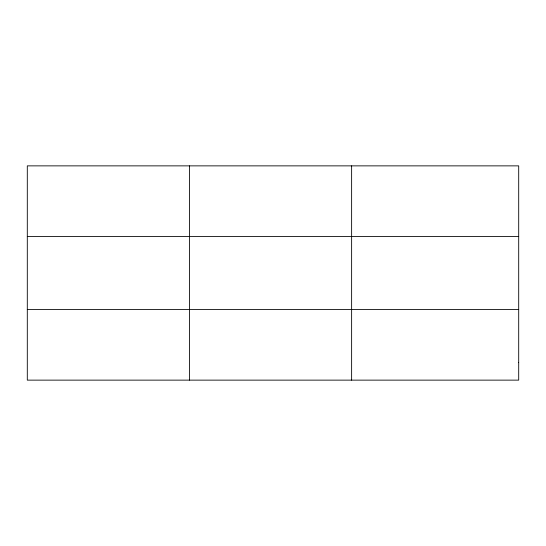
<?xml version="1.0" encoding="UTF-8"?>
<svg xmlns="http://www.w3.org/2000/svg" width="546" height="546" viewBox="0 0 546 546"><rect width="100%" height="100%" fill="white"/><g stroke="black" fill="none" stroke-linecap="round" stroke-linejoin="round"><path stroke-width="0.82" d="M189.462 380.132L189.462 165.868M351.624 380.132L351.624 165.868M27.3 236.575L518.7 236.575M27.3 309.425L518.7 309.425M518.7 362.455L518.7 380.132L27.3 380.132L27.3 165.868L518.7 165.868L518.7 362.455"/></g></svg>
